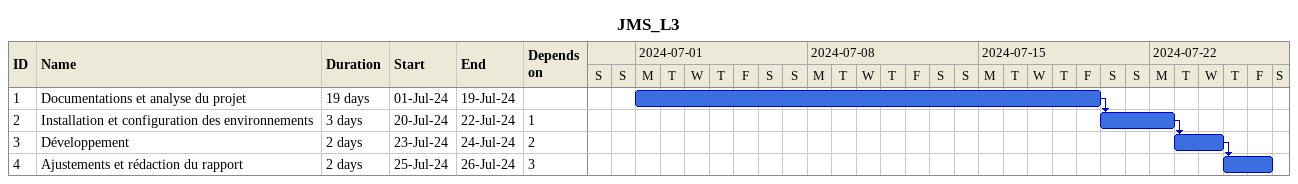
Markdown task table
JMS_L3

| ID | Task | Duration | Start | Finish | Predecessors |
|---|---|---|---|---|---|
| 1 | Documentations et analyse du projet | 19d | 2024-07-01 | 2024-07-19 |  |
| 2 | Installation et configuration des environnements | 3d | 2024-07-20 | 2024-07-22 | 1 |
| 3 | Développement | 2d | 2024-07-23 | 2024-07-24 | 2 |
| 4 | Ajustements et rédaction du rapport | 2d | 2024-07-25 | 2024-07-26 | 3 |
